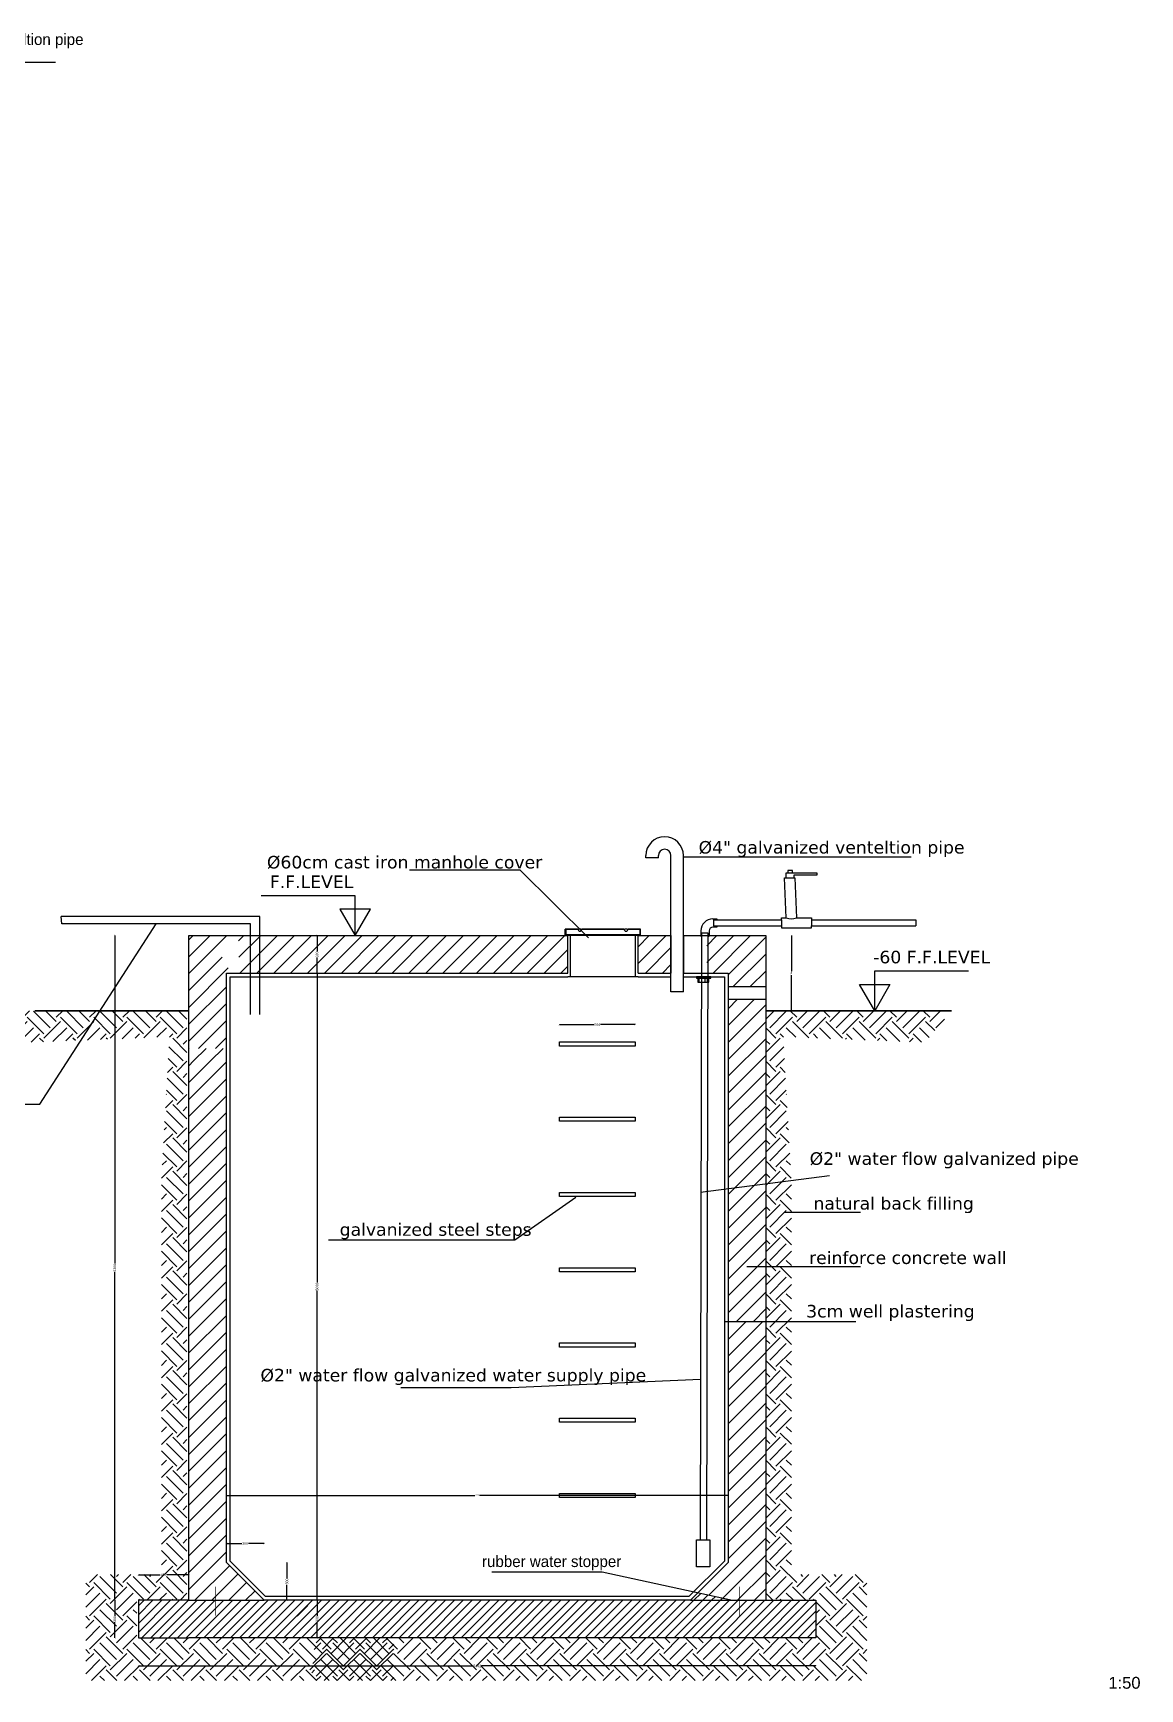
# Model space of a CAD drawing. Header units: millimetres. Extents: x 2969 to 3572, y -1471 to -565.
# Drawn here: x 3055.8 to 3144.1, y -1471.4 to -1339.3 of the extents above; entities that cross this region are included whole.
import ezdxf
from ezdxf.enums import TextEntityAlignment as Align

# ---------------------------------------------------------------- set-up
doc = ezdxf.new("R2010")
doc.units = ezdxf.units.MM
doc.linetypes.add('Hidden', pattern=[71.4375, 47.625, -23.8125])
for name, color, linetype in [('05', 1, 'Continuous'), ('__PD2', 7, 'Continuous'), ('DIM', 4, 'Continuous'), ('H', 8, 'Continuous'), ('HATCH', 8, 'Continuous'), ('SW', 8, 'Continuous'), ('TXT', 7, 'Continuous')]:
    doc.layers.add(name, color=color, linetype=linetype)
doc.layers.add('WALL', color=7, linetype='Continuous', lineweight=35)
doc.styles.add('GENERATED_STYLE_1', font='arial.ttf')
doc.styles.add('ROMANS', font='stylu.ttf')
doc.styles.add('style1-bil', font='arial.ttf')
doc.styles.add('VERDANA', font='verdana.ttf')
doc.dimstyles.new('PLAN DIN', dxfattribs={"dimtxt": 0.1, "dimasz": 0.04, "dimexe": 0.18, "dimexo": 0.0625, "dimgap": 0.04, "dimtad": 0, "dimdec": 0, "dimlfac": 100, "dimzin": 0, "dimdsep": 46, "dimtxsty": 'style1-bil', "dimblk": 'ARCHTICK', "dimcen": 0.09, "dimse1": 1, "dimse2": 1, "dimclrd": 160, "dimclrt": 7, "dimadec": 0, "dimazin": 0, "dimtfac": 1, "dimtdec": 0, "dimtofl": 0, "dimtmove": 2, "dimatfit": 3, "dimfxl": 0.18, "dimtolj": 1, "dimtzin": 0, "dimlwd": 25, "dimarcsym": 0})
doc.dimstyles.new('standard-01', dxfattribs={"dimtxt": 0.2, "dimasz": 0.12, "dimexe": 0.18, "dimexo": 0.0625, "dimgap": 0.04, "dimtad": 0, "dimzin": 0, "dimdsep": 46, "dimtxsty": 'style1-bil', "dimblk": 'ARCHTICK', "dimcen": 0.09, "dimse1": 1, "dimse2": 1, "dimclrd": 160, "dimclrt": 7, "dimadec": 0, "dimazin": 0, "dimtfac": 1, "dimtofl": 0, "dimtmove": 2, "dimatfit": 3, "dimfxl": 1, "dimtolj": 1, "dimtzin": 0, "dimlwd": 25, "dimarcsym": 2})
pattern_1 = [(45, (-140.281, -2003.4866), (-0.6735192, 0.6735192), [])]
pattern_2 = [(45, (-146.281, -2003.4866), (-0.6735192, 0.6735192), [])]
pattern_3 = [(45, (6007.2065, -2007.80595), (-0.35355339, 0.35355339), [])]

# ---------------------------------------------------------------- blocks, each defined once
blk = doc.blocks.new('_ARCHTICK')
at = {"color": 0, "linetype": 'ByBlock', "const_width": 0.15}
blk.add_lwpolyline([(-0.5, -0.5), (0.5, 0.5)], dxfattribs=at)
blk = doc.blocks.new('*D25')
at = {"layer": 'Defpoints', "color": 0, "transparency": 16777216}
for p in [(3071.25, -1461.29), (3074.22, -1464.29), (3076.08, -1464.29)]:
    blk.add_point(p, dxfattribs=at)
at = {"layer": 'DIM', "color": 160, "lineweight": 25, "transparency": 16777216}
for p, q in [((3076.08, -1461.29), (3076.08, -1462.53)), ((3076.08, -1464.29), (3076.08, -1463.05))]:
    blk.add_line(p, q, dxfattribs=at)
at = {"layer": 'DIM', "color": 160, "lineweight": 25, "transparency": 16777216, "xscale": 0.12, "yscale": 0.12, "zscale": 0.12}
for p, rotation in [((3076.08, -1461.29), 90), ((3076.08, -1464.29), 270)]:
    blk.add_blockref('_ARCHTICK', p, dxfattribs=dict(at, rotation=rotation))
at = {"layer": 'DIM', "color": 7, "transparency": 16777216, "insert": (3076.08, -1462.79), "char_height": 0.2, "attachment_point": 5, "rotation": 90, "style": 'style1-bil'}
blk.add_mtext('\\A1;300', dxfattribs=at)
blk = doc.blocks.new('*D26')
at = {"layer": 'Defpoints', "color": 0, "transparency": 16777216}
for p in [(3074.25, -1459.77), (3071.25, -1461.29), (3074.25, -1464.29)]:
    blk.add_point(p, dxfattribs=at)
at = {"layer": 'DIM', "color": 160, "lineweight": 25, "transparency": 16777216}
for p, q in [((3071.25, -1459.77), (3072.49, -1459.77)), ((3074.25, -1459.77), (3073.01, -1459.77))]:
    blk.add_line(p, q, dxfattribs=at)
at = {"layer": 'DIM', "color": 160, "lineweight": 25, "transparency": 16777216, "xscale": 0.12, "yscale": 0.12, "zscale": 0.12, "rotation": 180}
blk.add_blockref('_ARCHTICK', (3071.25, -1459.77), dxfattribs=at)
at = {"layer": 'DIM', "color": 160, "lineweight": 25, "transparency": 16777216, "xscale": 0.12, "yscale": 0.12, "zscale": 0.12}
blk.add_blockref('_ARCHTICK', (3074.25, -1459.77), dxfattribs=at)
at = {"layer": 'DIM', "color": 7, "transparency": 16777216, "insert": (3072.75, -1459.77), "char_height": 0.2, "attachment_point": 5, "style": 'style1-bil'}
blk.add_mtext('\\A1;300', dxfattribs=at)
blk = doc.blocks.new('*D27')
at = {"layer": 'Defpoints', "color": 0, "transparency": 16777216}
for p in [(3064.24, -1462.27), (3064.24, -1464.29), (3068.25, -1464.29)]:
    blk.add_point(p, dxfattribs=at)
at = {"layer": 'DIM', "color": 160, "lineweight": 25, "transparency": 16777216}
for p, q in [((3064.24, -1462.27), (3065.98, -1462.27)), ((3068.25, -1462.27), (3066.51, -1462.27))]:
    blk.add_line(p, q, dxfattribs=at)
at = {"layer": 'DIM', "color": 160, "lineweight": 25, "transparency": 16777216, "xscale": 0.12, "yscale": 0.12, "zscale": 0.12, "rotation": 180}
blk.add_blockref('_ARCHTICK', (3064.24, -1462.27), dxfattribs=at)
at = {"layer": 'DIM', "color": 160, "lineweight": 25, "transparency": 16777216, "xscale": 0.12, "yscale": 0.12, "zscale": 0.12}
blk.add_blockref('_ARCHTICK', (3068.25, -1462.27), dxfattribs=at)
at = {"layer": 'DIM', "color": 7, "transparency": 16777216, "insert": (3066.25, -1462.27), "char_height": 0.2, "attachment_point": 5, "style": 'style1-bil'}
blk.add_mtext('\\A1;402', dxfattribs=at)
blk = doc.blocks.new('*D28')
at = {"layer": 'Defpoints', "color": 0, "transparency": 16777216}
for p in [(3064.24, -1464.29), (3062.35, -1467.29), (3064.24, -1467.29)]:
    blk.add_point(p, dxfattribs=at)
at = {"layer": 'DIM', "color": 160, "lineweight": 25, "transparency": 16777216}
for p, q in [((3062.35, -1464.29), (3062.35, -1465.53)), ((3062.35, -1467.29), (3062.35, -1466.05))]:
    blk.add_line(p, q, dxfattribs=at)
at = {"layer": 'DIM', "color": 160, "lineweight": 25, "transparency": 16777216, "xscale": 0.12, "yscale": 0.12, "zscale": 0.12}
for p, rotation in [((3062.35, -1464.29), 90), ((3062.35, -1467.29), 270)]:
    blk.add_blockref('_ARCHTICK', p, dxfattribs=dict(at, rotation=rotation))
at = {"layer": 'DIM', "color": 7, "transparency": 16777216, "insert": (3062.35, -1465.79), "char_height": 0.2, "attachment_point": 5, "rotation": 90, "style": 'style1-bil'}
blk.add_mtext('\\A1;300', dxfattribs=at)
blk = doc.blocks.new('*D29')
at = {"layer": 'Defpoints', "color": 0, "transparency": 16777216}
for p in [(3068.25, -1411.29), (3062.35, -1464.29), (3066.44, -1464.29)]:
    blk.add_point(p, dxfattribs=at)
at = {"layer": 'DIM', "color": 160, "lineweight": 25, "transparency": 16777216}
for p, q in [((3062.35, -1411.29), (3062.35, -1437.45)), ((3062.35, -1464.29), (3062.35, -1438.13))]:
    blk.add_line(p, q, dxfattribs=at)
at = {"layer": 'DIM', "color": 160, "lineweight": 25, "transparency": 16777216, "xscale": 0.12, "yscale": 0.12, "zscale": 0.12}
for p, rotation in [((3062.35, -1411.29), 90), ((3062.35, -1464.29), 270)]:
    blk.add_blockref('_ARCHTICK', p, dxfattribs=dict(at, rotation=rotation))
at = {"layer": 'DIM', "color": 7, "transparency": 16777216, "insert": (3062.35, -1437.79), "char_height": 0.2, "attachment_point": 5, "rotation": 90, "style": 'style1-bil'}
blk.add_mtext('\\A1;5300', dxfattribs=at)
blk = doc.blocks.new('*D30')
at = {"layer": 'Defpoints', "color": 0, "transparency": 16777216}
for p in [(3078.44, -1411.29), (3078.48, -1414.29), (3078.5, -1414.29)]:
    blk.add_point(p, dxfattribs=at)
at = {"layer": 'DIM', "color": 160, "lineweight": 25, "transparency": 16777216}
for p, q in [((3078.48, -1411.29), (3078.48, -1412.53)), ((3078.48, -1414.29), (3078.48, -1413.05))]:
    blk.add_line(p, q, dxfattribs=at)
at = {"layer": 'DIM', "color": 160, "lineweight": 25, "transparency": 16777216, "xscale": 0.12, "yscale": 0.12, "zscale": 0.12}
for p, rotation in [((3078.48, -1411.29), 90), ((3078.48, -1414.29), 270)]:
    blk.add_blockref('_ARCHTICK', p, dxfattribs=dict(at, rotation=rotation))
at = {"layer": 'DIM', "color": 7, "transparency": 16777216, "insert": (3078.48, -1412.79), "char_height": 0.2, "attachment_point": 5, "rotation": 90, "style": 'style1-bil'}
blk.add_mtext('\\A1;300', dxfattribs=at)
blk = doc.blocks.new('*D31')
at = {"layer": 'Defpoints', "color": 0, "transparency": 16777216}
for p in [(3078.5, -1414.29), (3078.48, -1464.29), (3080.05, -1464.29)]:
    blk.add_point(p, dxfattribs=at)
at = {"layer": 'DIM', "color": 160, "lineweight": 25, "transparency": 16777216}
for p, q in [((3078.48, -1414.29), (3078.48, -1438.95)), ((3078.48, -1464.29), (3078.48, -1439.63))]:
    blk.add_line(p, q, dxfattribs=at)
at = {"layer": 'DIM', "color": 160, "lineweight": 25, "transparency": 16777216, "xscale": 0.12, "yscale": 0.12, "zscale": 0.12}
for p, rotation in [((3078.48, -1414.29), 90), ((3078.48, -1464.29), 270)]:
    blk.add_blockref('_ARCHTICK', p, dxfattribs=dict(at, rotation=rotation))
at = {"layer": 'DIM', "color": 7, "transparency": 16777216, "insert": (3078.48, -1439.29), "char_height": 0.2, "attachment_point": 5, "rotation": 90, "style": 'style1-bil'}
blk.add_mtext('\\A1;5000', dxfattribs=at)
blk = doc.blocks.new('*D60')
at = {"layer": 'Defpoints', "color": 0, "transparency": 16777216}
for p in [(3080.05, -1464.29), (3074.12, -1467.29), (3078.48, -1467.29)]:
    blk.add_point(p, dxfattribs=at)
at = {"layer": 'DIM', "color": 160, "lineweight": 25, "transparency": 16777216}
for p, q in [((3078.48, -1464.29), (3078.48, -1465.53)), ((3078.48, -1467.29), (3078.48, -1466.05))]:
    blk.add_line(p, q, dxfattribs=at)
at = {"layer": 'DIM', "color": 160, "lineweight": 25, "transparency": 16777216, "xscale": 0.12, "yscale": 0.12, "zscale": 0.12}
for p, rotation in [((3078.48, -1464.29), 90), ((3078.48, -1467.29), 270)]:
    blk.add_blockref('_ARCHTICK', p, dxfattribs=dict(at, rotation=rotation))
at = {"layer": 'DIM', "color": 7, "transparency": 16777216, "insert": (3078.48, -1465.79), "char_height": 0.2, "attachment_point": 5, "rotation": 90, "style": 'style1-bil'}
blk.add_mtext('\\A1;300', dxfattribs=at)
blk = doc.blocks.new('*D32')
at = {"layer": 'Defpoints', "color": 0, "transparency": 16777216}
for p in [(3064.24, -1467.29), (3118.25, -1467.29), (3064.24, -1469.53)]:
    blk.add_point(p, dxfattribs=at)
at = {"layer": 'DIM', "color": 160, "lineweight": 25, "transparency": 16777216}
for p, q in [((3064.24, -1469.53), (3090.91, -1469.53)), ((3118.25, -1469.53), (3091.58, -1469.53))]:
    blk.add_line(p, q, dxfattribs=at)
at = {"layer": 'DIM', "color": 160, "lineweight": 25, "transparency": 16777216, "xscale": 0.12, "yscale": 0.12, "zscale": 0.12, "rotation": 180}
blk.add_blockref('_ARCHTICK', (3064.24, -1469.53), dxfattribs=at)
at = {"layer": 'DIM', "color": 160, "lineweight": 25, "transparency": 16777216, "xscale": 0.12, "yscale": 0.12, "zscale": 0.12}
blk.add_blockref('_ARCHTICK', (3118.25, -1469.53), dxfattribs=at)
at = {"layer": 'DIM', "color": 7, "transparency": 16777216, "insert": (3091.25, -1469.53), "char_height": 0.2, "attachment_point": 5, "style": 'style1-bil'}
blk.add_mtext('\\A1;5402', dxfattribs=at)
blk = doc.blocks.new('*D33')
at = {"layer": 'Defpoints', "color": 0, "transparency": 16777216}
for p in [(3097.8, -1418.39), (3097.8, -1419.78), (3103.84, -1419.78)]:
    blk.add_point(p, dxfattribs=at)
at = {"layer": 'DIM', "color": 160, "lineweight": 25, "transparency": 16777216}
for p, q in [((3097.8, -1418.39), (3100.56, -1418.39)), ((3103.84, -1418.39), (3101.08, -1418.39))]:
    blk.add_line(p, q, dxfattribs=at)
at = {"layer": 'DIM', "color": 160, "lineweight": 25, "transparency": 16777216, "xscale": 0.12, "yscale": 0.12, "zscale": 0.12, "rotation": 180}
blk.add_blockref('_ARCHTICK', (3097.8, -1418.39), dxfattribs=at)
at = {"layer": 'DIM', "color": 160, "lineweight": 25, "transparency": 16777216, "xscale": 0.12, "yscale": 0.12, "zscale": 0.12}
blk.add_blockref('_ARCHTICK', (3103.84, -1418.39), dxfattribs=at)
at = {"layer": 'DIM', "color": 7, "transparency": 16777216, "insert": (3100.82, -1418.39), "char_height": 0.2, "attachment_point": 5, "style": 'style1-bil'}
blk.add_mtext('\\A1;604', dxfattribs=at)
blk = doc.blocks.new('*D61')
at = {"layer": 'Defpoints', "color": 0, "transparency": 16777216}
for p in [(3071.25, -1455.93), (3071.25, -1457.89), (3111.25, -1458.97)]:
    blk.add_point(p, dxfattribs=at)
at = {"layer": 'WALL', "color": 160, "lineweight": 25, "transparency": 16777216}
for p, q in [((3071.25, -1455.93), (3091.06, -1455.93)), ((3111.25, -1455.93), (3091.44, -1455.93))]:
    blk.add_line(p, q, dxfattribs=at)
at = {"layer": 'WALL', "color": 160, "lineweight": 25, "transparency": 16777216, "xscale": 0.04, "yscale": 0.04, "zscale": 0.04, "rotation": 180}
blk.add_blockref('_ARCHTICK', (3071.25, -1455.93), dxfattribs=at)
at = {"layer": 'WALL', "color": 160, "lineweight": 25, "transparency": 16777216, "xscale": 0.04, "yscale": 0.04, "zscale": 0.04}
blk.add_blockref('_ARCHTICK', (3111.25, -1455.93), dxfattribs=at)
at = {"layer": 'WALL', "color": 7, "transparency": 16777216, "insert": (3091.25, -1455.93), "char_height": 0.1, "attachment_point": 5, "style": 'style1-bil'}
blk.add_mtext('\\A1;4000', dxfattribs=at)
blk = doc.blocks.new('*D63')
at = {"layer": 'Defpoints', "color": 0, "transparency": 16777216}
for p in [(3114.25, -1411.29), (3114.25, -1417.29), (3116.3, -1417.29)]:
    blk.add_point(p, dxfattribs=at)
at = {"layer": 'WALL', "color": 160, "lineweight": 25, "transparency": 16777216}
for p, q in [((3116.3, -1411.29), (3116.3, -1414.14)), ((3116.3, -1417.29), (3116.3, -1414.44))]:
    blk.add_line(p, q, dxfattribs=at)
at = {"layer": 'WALL', "color": 160, "lineweight": 25, "transparency": 16777216, "xscale": 0.04, "yscale": 0.04, "zscale": 0.04}
for p, rotation in [((3116.3, -1411.29), 90), ((3116.3, -1417.29), 270)]:
    blk.add_blockref('_ARCHTICK', p, dxfattribs=dict(at, rotation=rotation))
at = {"layer": 'WALL', "color": 7, "transparency": 16777216, "insert": (3116.3, -1414.29), "char_height": 0.1, "attachment_point": 5, "rotation": 90, "style": 'style1-bil'}
blk.add_mtext('\\A1;600', dxfattribs=at)

msp = doc.modelspace()

# ---------------------------------------------------------------- hatches: boundary and pattern name
at = {"layer": 'H', "linetype": 'Hidden'}
h = msp.add_hatch(dxfattribs=at)
h.set_pattern_fill('EARTH', color=256, scale=7.5, angle=45, style=0)
h.set_pattern_definition([(135, (378.524, -2007.806), (-2e-16, 2.6516504), [1.875, -1.875]), (135, (379.0212, -2007.3088), (-2e-16, 2.6516504), [1.875, -1.875]), (135, (379.5184, -2006.8116), (-2e-16, 2.6516504), [1.875, -1.875]), (45, (379.5184, -2006.4801), (2.6516504, 4e-16), [1.875, -1.875]), (45, (379.0212, -2005.983), (2.6516504, 4e-16), [1.875, -1.875]), (45, (378.524, -2005.4858), (2.6516504, 4e-16), [1.875, -1.875])])
h.paths.add_polyline_path([(3066.063, -1430.841), (3066.706, -1419.368), (3055.427, -1419.818), (3053.287, -1417.291), (3068.109, -1417.291), (3068.109, -1437.674), (3066.063, -1437.674)])
h.paths.add_polyline_path([(3068.109, -1442.056), (3066.063, -1442.056), (3066.063, -1437.674), (3068.109, -1437.674)])
h.paths.add_polyline_path([(3066.063, -1442.056), (3068.109, -1442.056), (3068.109, -1464.291), (3064.109, -1464.291), (3064.109, -1467.291), (3068.109, -1467.291), (3084.599, -1467.291), (3084.599, -1470.7), (3060.037, -1470.7), (3060.037, -1462.25), (3066.063, -1462.25)])
h = msp.add_hatch(dxfattribs=at)
h.set_pattern_fill('EARTH', color=256, scale=7.5, angle=45, style=0)
h.set_pattern_definition([(45, (5803.8388, -2007.806), (2e-16, 2.6516504), [1.875, -1.875]), (45, (5803.3416, -2007.3088), (2e-16, 2.6516504), [1.875, -1.875]), (45, (5802.8444, -2006.8116), (2e-16, 2.6516504), [1.875, -1.875]), (135, (5802.8444, -2006.4801), (-2.6516504, 4e-16), [1.875, -1.875]), (135, (5803.3416, -2005.983), (-2.6516504, 4e-16), [1.875, -1.875]), (135, (5803.8388, -2005.4858), (-2.6516504, 4e-16), [1.875, -1.875])])
h.paths.add_polyline_path([(3116.3, -1430.841), (3115.657, -1419.368), (3126.936, -1419.818), (3129.076, -1417.291), (3114.254, -1417.291), (3114.254, -1437.674), (3116.3, -1437.674)])
h.paths.add_polyline_path([(3114.254, -1442.056), (3116.3, -1442.056), (3116.3, -1437.674), (3114.254, -1437.674)])
h.paths.add_polyline_path([(3116.3, -1442.056), (3114.254, -1442.056), (3114.254, -1464.291), (3118.254, -1464.291), (3118.254, -1467.291), (3114.254, -1467.291), (3078.358, -1467.291), (3077.985, -1470.7), (3122.326, -1470.7), (3122.326, -1462.25), (3116.3, -1462.25)])
at = {"layer": 'HATCH'}
h = msp.add_hatch(dxfattribs=at)
h.set_pattern_fill('ANSI31', color=256, scale=0.3, style=0)
h.set_pattern_definition(pattern_2)
h.paths.add_polyline_path([(3070.905, -1413.873), (3070.905, -1411.709), (3072.255, -1411.709), (3072.255, -1413.873)], flags=16)
h.paths.add_polyline_path([(3068.254, -1411.291), (3068.254, -1420.291), (3071.254, -1420.291), (3071.254, -1414.291), (3098.474, -1414.291), (3098.474, -1411.791), (3098.274, -1411.791), (3098.274, -1411.291)])
h = msp.add_hatch(dxfattribs=at)
h.set_pattern_fill('ANSI31', color=256, scale=0.3, style=0)
h.set_pattern_definition(pattern_2)
h.paths.add_polyline_path([(3106.694, -1411.291), (3104.274, -1411.291), (3104.274, -1411.791), (3104.074, -1411.791), (3104.074, -1414.291), (3106.694, -1414.291)])
h = msp.add_hatch(dxfattribs=at)
h.set_pattern_fill('ANSI31', color=256, scale=0.3, style=0)
h.set_pattern_definition(pattern_2)
h.paths.add_polyline_path([(3111.254, -1414.291), (3111.254, -1415.369), (3114.254, -1415.369), (3114.254, -1411.291), (3109.614, -1411.291), (3109.614, -1411.353), (3109.545, -1411.353), (3109.545, -1414.291)])
h = msp.add_hatch(dxfattribs=at)
h.set_pattern_fill('ANSI31', color=256, scale=0.3, style=0)
h.set_pattern_definition(pattern_2)
h.paths.add_polyline_path([(3114.254, -1416.369), (3111.254, -1416.369), (3111.254, -1442.056), (3114.254, -1442.056)])
h = msp.add_hatch(dxfattribs=at)
h.set_pattern_fill('ANSI31', color=256, scale=0.3, style=0)
h.set_pattern_definition(pattern_1)
h.paths.add_polyline_path([(3068.254, -1420.291), (3068.254, -1421.291), (3071.254, -1421.291), (3071.254, -1420.291)])
h = msp.add_hatch(dxfattribs=at)
h.set_pattern_fill('ANSI31', color=256, scale=0.3, style=0)
h.set_pattern_definition(pattern_1)
h.paths.add_polyline_path([(3068.254, -1421.291), (3068.254, -1464.291), (3074.216, -1464.291), (3071.254, -1461.291), (3071.254, -1421.291)])
h = msp.add_hatch(dxfattribs=at)
h.set_pattern_fill('ANSI31', color=256, scale=0.3, style=0)
h.set_pattern_definition([(45, (3221.0743, -1456.2507), (-0.673519, 0.673519), [])])
h.paths.add_polyline_path([(3114.254, -1442.056), (3111.254, -1442.056), (3111.254, -1461.291), (3108.852, -1463.693), (3111.592, -1464.291), (3114.254, -1464.291)])
h = msp.add_hatch(dxfattribs=at)
h.set_pattern_fill('ANSI31', color=256, scale=0.3, style=0)
h.set_pattern_definition(pattern_1)
h.paths.add_polyline_path([(3076.905, -1466.873), (3076.905, -1464.709), (3078.255, -1464.709), (3078.255, -1466.873)])
at = {"layer": 'SW'}
h = msp.add_hatch(dxfattribs=at)
h.set_pattern_fill('ANSI31', color=256, scale=4, style=0)
h.set_pattern_definition(pattern_3)
h.paths.add_polyline_path([(3108.852, -1463.693), (3108.254, -1464.291), (3111.592, -1464.291)])
h = msp.add_hatch(dxfattribs=at)
h.set_pattern_fill('ANSI31', color=256, scale=4, style=0)
h.set_pattern_definition(pattern_3)
h.paths.add_polyline_path([(3114.254, -1467.291), (3118.254, -1467.291), (3118.254, -1464.291), (3114.254, -1464.291), (3108.254, -1464.291), (3074.254, -1464.291), (3068.254, -1464.291), (3064.239, -1464.291), (3064.239, -1467.291), (3068.254, -1467.291)])
h.paths.add_polyline_path([(3078.687, -1466.073), (3078.687, -1465.507), (3078.275, -1465.507), (3078.275, -1466.073)], flags=24)

# ---------------------------------------------------------------- linework, layer by layer
at = {"layer": '05'}
for p, q in [((3098.274, -1411.291), (3098.274, -1410.791)), ((3099.274, -1410.791), (3098.274, -1410.791)), ((3102.964, -1410.791), (3099.583, -1410.791)), ((3104.274, -1411.291), (3104.274, -1410.791)), ((3109.669, -1411.096), (3109.169, -1411.096)), ((3068.254, -1411.291), (3098.474, -1411.291)), ((3068.254, -1420.291), (3068.254, -1411.291)), ((3098.474, -1411.291), (3098.274, -1411.291)), ((3098.474, -1414.291), (3098.474, -1411.291)), ((3098.474, -1411.291), (3098.474, -1411.291)), ((3098.675, -1411.291), (3098.474, -1411.291)), ((3104.074, -1414.291), (3104.074, -1411.291)), ((3104.074, -1411.291), (3106.694, -1411.291)), ((3104.074, -1411.291), (3104.074, -1411.291)), ((3104.274, -1411.291), (3104.074, -1411.291)), ((3107.694, -1411.291), (3114.254, -1411.291)), ((3114.254, -1411.291), (3114.254, -1464.291)), ((3071.254, -1414.291), (3098.474, -1414.291)), ((3071.254, -1420.291), (3071.254, -1414.291)), ((3104.074, -1414.291), (3106.694, -1414.291)), ((3107.694, -1414.291), (3111.254, -1414.291)), ((3111.254, -1414.291), (3111.254, -1461.291)), ((3068.254, -1434.291), (3068.254, -1420.291)), ((3071.254, -1461.291), (3071.254, -1420.291)), ((3068.254, -1464.291), (3068.254, -1434.291)), ((3071.254, -1461.291), (3074.254, -1464.291)), ((3071.554, -1461.167), (3074.378, -1463.991)), ((3111.254, -1461.291), (3108.254, -1464.291)), ((3068.254, -1464.291), (3064.239, -1464.291)), ((3064.239, -1464.291), (3064.239, -1467.291)), ((3108.254, -1464.291), (3074.254, -1464.291)), ((3114.254, -1464.291), (3118.254, -1464.291)), ((3118.254, -1464.291), (3118.254, -1467.291)), ((3064.239, -1467.291), (3068.254, -1467.291)), ((3114.254, -1467.291), (3068.254, -1467.291)), ((3118.254, -1467.291), (3114.254, -1467.291))]:
    msp.add_line(p, q, dxfattribs=at)
for points in [[(3103.274, -1410.791), (3104.208, -1410.791), (3104.208, -1411.247), (3098.352, -1411.247), (3098.352, -1410.791), (3099.274, -1410.791)], [(3099.583, -1410.791), (3102.964, -1410.791)]]:
    msp.add_lwpolyline(points, dxfattribs=at)
at = {"layer": '05', "const_width": 0.05}
for points in [[(3070.388, -1463.202), (3070.388, -1465.522)], [(3112.152, -1463.202), (3112.152, -1465.522)]]:
    msp.add_lwpolyline(points, dxfattribs=at)
at = {"layer": '05'}
for centre, radius, start, end in [((3099.429, -1410.791), 0.155, 180, 0), ((3099.439, -1411.084), 0.309, 59.98344, 119.27911), ((3103.119, -1410.791), 0.155, 180, 0), ((3103.121, -1411.084), 0.309, 60.72089, 120.01656)]:
    msp.add_arc(centre, radius, start, end, dxfattribs=at)
at = {"layer": 'H', "linetype": 'Hidden'}
for p, q in [((3125.842, -1405.036), (3107.694, -1405.036)), ((3085.853, -1406.056), (3094.655, -1406.056)), ((3094.655, -1406.056), (3100.111, -1411.47)), ((3056.378, -1424.727), (3065.655, -1410.362)), ((3041.52, -1424.727), (3056.378, -1424.727)), ((3094.261, -1435.557), (3099.12, -1432.146)), ((3115.743, -1433.337), (3121.803, -1433.337)), ((3079.403, -1435.557), (3094.261, -1435.557)), ((3112.754, -1437.674), (3121.803, -1437.674)), ((3110.954, -1442.056), (3121.45, -1442.056)), ((3093.955, -1447.339), (3109.045, -1446.655)), ((3085.153, -1447.339), (3093.955, -1447.339)), ((3092.412, -1462.025), (3101.215, -1462.025)), ((3101.215, -1462.025), (3111.592, -1464.291))]:
    msp.add_line(p, q, dxfattribs=at)
at = {"layer": 'HATCH'}
for p, q in [((3081.516, -1408.114), (3074.033, -1408.114)), ((3081.516, -1411.291), (3081.516, -1408.114)), ((3073.927, -1409.785), (3058.08, -1409.785)), ((3058.13, -1410.362), (3058.08, -1409.785)), ((3073.927, -1417.581), (3073.927, -1409.785)), ((3073.181, -1410.362), (3058.13, -1410.362)), ((3073.181, -1417.581), (3073.181, -1410.362)), ((3122.949, -1417.291), (3122.949, -1414.114)), ((3122.949, -1414.114), (3130.433, -1414.114)), ((3119.325, -1430.451), (3109.045, -1431.776))]:
    msp.add_line(p, q, dxfattribs=at)
for points in [[(3081.516, -1411.291), (3082.729, -1409.191), (3080.304, -1409.191)], [(3122.949, -1417.291), (3121.737, -1415.191), (3124.162, -1415.191)]]:
    msp.add_lwpolyline(points, close=True, dxfattribs=at)
at = {"layer": 'SW'}
for p, q in [((3042.758, -1341.653), (3057.616, -1341.653)), ((3104.694, -1405.098), (3104.694, -1404.913)), ((3105.694, -1405.098), (3104.694, -1405.098)), ((3105.694, -1405.098), (3105.694, -1404.913)), ((3106.694, -1415.775), (3106.694, -1404.913)), ((3107.694, -1415.775), (3107.694, -1404.913)), ((3115.886, -1409.876), (3115.762, -1406.701)), ((3115.762, -1406.701), (3116.586, -1406.701)), ((3115.878, -1406.701), (3115.878, -1406.29)), ((3115.878, -1406.29), (3118.331, -1406.29)), ((3116.379, -1406.112), (3116.024, -1406.112)), ((3116.024, -1406.112), (3116.024, -1406.29)), ((3116.379, -1406.29), (3116.379, -1406.112)), ((3118.331, -1406.477), (3116.484, -1406.477)), ((3116.484, -1406.477), (3116.484, -1406.701)), ((3116.586, -1406.701), (3116.711, -1409.876)), ((3118.331, -1406.29), (3118.331, -1406.477)), ((3115.51, -1409.876), (3115.886, -1409.876)), ((3115.51, -1410.029), (3115.51, -1409.876)), ((3116.711, -1409.876), (3117.912, -1409.876)), ((3117.912, -1409.876), (3117.912, -1410.029)), ((3104.274, -1410.791), (3103.274, -1410.791)), ((3109.045, -1459.529), (3109.169, -1411.096)), ((3109.089, -1410.919), (3109.087, -1411.353)), ((3109.545, -1459.529), (3109.669, -1411.096)), ((3109.739, -1410.919), (3109.739, -1411.353)), ((3110.039, -1409.969), (3110.354, -1409.969)), ((3110.354, -1410.619), (3110.039, -1410.619)), ((3110.078, -1410.029), (3110.417, -1410.029)), ((3110.078, -1410.029), (3110.078, -1410.529)), ((3110.078, -1410.529), (3110.417, -1410.529)), ((3110.354, -1409.969), (3110.354, -1410.029)), ((3110.354, -1410.029), (3115.51, -1410.029)), ((3110.354, -1410.529), (3115.51, -1410.529)), ((3110.354, -1410.529), (3110.354, -1410.619)), ((3115.51, -1410.029), (3115.51, -1410.529)), ((3115.51, -1410.529), (3115.51, -1410.682)), ((3115.51, -1410.682), (3115.886, -1410.682)), ((3115.886, -1410.682), (3117.912, -1410.682)), ((3117.912, -1410.029), (3126.221, -1410.029)), ((3117.912, -1410.029), (3117.912, -1410.529)), ((3117.912, -1410.529), (3126.221, -1410.529)), ((3117.912, -1410.682), (3117.912, -1410.529)), ((3126.221, -1410.029), (3126.221, -1410.529)), ((3104.074, -1411.291), (3098.474, -1411.291)), ((3098.675, -1414.591), (3098.675, -1411.291)), ((3103.873, -1414.591), (3103.873, -1411.291)), ((3106.694, -1411.291), (3106.694, -1414.291)), ((3107.694, -1411.291), (3107.694, -1414.291)), ((3109.087, -1411.353), (3109.169, -1411.353)), ((3109.669, -1411.353), (3109.739, -1411.353)), ((3071.554, -1414.591), (3098.474, -1414.591)), ((3071.554, -1420.291), (3071.554, -1414.591)), ((3104.074, -1414.591), (3098.474, -1414.591)), ((3104.074, -1414.591), (3106.694, -1414.591)), ((3107.694, -1414.591), (3110.954, -1414.591)), ((3108.951, -1415.007), (3108.951, -1414.691)), ((3109.15, -1415.007), (3109.15, -1414.691)), ((3109.42, -1415.007), (3109.42, -1414.691)), ((3109.62, -1415.007), (3109.62, -1414.691)), ((3110.954, -1414.591), (3110.954, -1461.167)), ((3107.694, -1415.775), (3106.694, -1415.775)), ((3111.254, -1415.369), (3114.254, -1415.369)), ((3111.254, -1415.369), (3111.254, -1416.369)), ((3111.254, -1416.369), (3114.254, -1416.369)), ((3114.254, -1415.369), (3114.254, -1416.369)), ((3068.254, -1417.291), (3055.985, -1417.291)), ((3071.554, -1461.167), (3071.554, -1420.291)), ((3110.954, -1461.167), (3108.13, -1463.991)), ((3108.13, -1463.991), (3074.378, -1463.991)), ((3068.254, -1464.291), (3074.254, -1464.291)), ((3108.254, -1464.291), (3114.254, -1464.291))]:
    msp.add_line(p, q, dxfattribs=at)
at = {"layer": 'SW', "const_width": 0.02}
msp.add_lwpolyline([(3108.585, -1414.591), (3110.063, -1414.591)], dxfattribs=at)
at = {"layer": 'SW'}
for points in [[(3108.746, -1414.598), (3108.746, -1414.691), (3109.889, -1414.691), (3109.889, -1414.598)], [(3108.842, -1414.691), (3108.842, -1415.007), (3109.729, -1415.007), (3109.729, -1414.691)], [(3097.802, -1419.777), (3103.838, -1419.777), (3103.838, -1420.102), (3097.802, -1420.102)], [(3097.802, -1425.777), (3103.838, -1425.777), (3103.838, -1426.102), (3097.802, -1426.102)], [(3097.802, -1431.777), (3103.838, -1431.777), (3103.838, -1432.102), (3097.802, -1432.102)], [(3097.802, -1437.777), (3103.838, -1437.777), (3103.838, -1438.102), (3097.802, -1438.102)], [(3097.802, -1443.777), (3103.838, -1443.777), (3103.838, -1444.102), (3097.802, -1444.102)], [(3097.802, -1449.777), (3103.838, -1449.777), (3103.838, -1450.102), (3097.802, -1450.102)], [(3097.802, -1455.777), (3103.838, -1455.777), (3103.838, -1456.102), (3097.802, -1456.102)], [(3108.746, -1459.487), (3109.802, -1459.487), (3109.802, -1461.633), (3108.746, -1461.633)]]:
    msp.add_lwpolyline(points, close=True, dxfattribs=at)
for centre, radius, start, end in [((3106.194, -1404.913), 1.5, 0, 180), ((3106.194, -1404.913), 0.5, 0, 180), ((3116.299, -1408.798), 1.153, 249.06598, 290.93402), ((3110.039, -1410.919), 0.95, 90, 180), ((3110.039, -1410.919), 0.3, 90, 180)]:
    msp.add_arc(centre, radius, start, end, dxfattribs=at)
at = {"layer": 'WALL'}
for p, q in [((3055.985, -1417.291), (3068.254, -1417.291)), ((3114.254, -1417.291), (3129.076, -1417.291))]:
    msp.add_line(p, q, dxfattribs=at)

# ---------------------------------------------------------------- texts
at = {"layer": '__PD2', "color": 7, "insert": (3141.575, -1471.359), "char_height": 0.9428, "width": 9.79707, "attachment_point": 7, "style": 'GENERATED_STYLE_1'}
msp.add_mtext('1:50', dxfattribs=at)
at = {"layer": 'TXT'}
for s, height, style, p in [('%%c4" galvanized venteltion pipe', 0.9, 'ROMANS', (3043.643, -1339.838)), ('%%c4" galvanized venteltion pipe', 1, 'VERDANA', (3108.901, -1404.258)), ('%%c60cm cast iron manhole cover', 1, 'VERDANA', (3074.48, -1405.443)), ('%%c2" water flow galvanized pipe', 1, 'VERDANA', (3117.756, -1429.076)), ('natural back filling', 1, 'VERDANA', (3118.061, -1432.643)), ('galvanized steel steps', 1, 'VERDANA', (3080.282, -1434.732)), ('reinforce concrete wall', 1, 'VERDANA', (3117.711, -1436.981)), ('3cm well plastering', 1, 'VERDANA', (3117.478, -1441.246)), ('%%c2" water flow galvanized water supply pipe', 1, 'VERDANA', (3073.966, -1446.345)), ('rubber water stopper', 0.9, 'ROMANS', (3091.633, -1461.195))]:
    msp.add_text(s, height=height, dxfattribs=dict(at, style=style)).set_placement(p, align=Align.MIDDLE_LEFT)
at = {"layer": 'TXT', "style": 'VERDANA'}
for s, p in [('F.F.LEVEL', (3074.717, -1407.506)), ('-60 F.F.LEVEL', (3122.82, -1413.506))]:
    msp.add_text(s, height=1, dxfattribs=at).set_placement(p)

# ---------------------------------------------------------------- dimensions: what is measured, and where the dimension line sits
at = {"layer": 'DIM'}
for base, p1, p2, picture, middle in [((3062.353, -1464.291), (3068.254, -1411.291), (3066.438, -1464.291), '*D29', (3062.353, -1437.791)), ((3078.48, -1414.291), (3078.443, -1411.291), (3078.497, -1414.291), '*D30', (3078.48, -1412.791)), ((3078.48, -1464.291), (3078.497, -1414.291), (3080.046, -1464.291), '*D31', (3078.48, -1439.291)), ((3076.085, -1464.291), (3071.254, -1461.291), (3074.216, -1464.291), '*D25', (3076.085, -1462.791)), ((3062.353, -1467.291), (3064.239, -1464.291), (3064.239, -1467.291), '*D28', (3062.353, -1465.791)), ((3078.48, -1467.291), (3080.046, -1464.291), (3074.121, -1467.291), '*D60', (3078.48, -1465.791))]:
    dim = msp.add_linear_dim(base=base, p1=p1, p2=p2, angle=90, dimstyle='standard-01', override={"dimdec": 0, "dimlfac": 100}, dxfattribs=at)
    dim.commit()
    dim.dimension.update_dxf_attribs({"geometry": picture, "text_midpoint": middle})
for base, p1, p2, picture, middle in [((3097.802, -1418.39), (3103.838, -1419.777), (3097.802, -1419.777), '*D33', (3100.82, -1418.39)), ((3074.254, -1459.774), (3071.254, -1461.291), (3074.254, -1464.291), '*D26', (3072.754, -1459.774)), ((3064.2386, -1462.2699), (3068.2538, -1464.291), (3064.2386, -1464.291), '*D27', (3066.2462, -1462.2699)), ((3064.2386, -1469.5342), (3118.2538, -1467.291), (3064.2386, -1467.291), '*D32', (3091.2462, -1469.5342))]:
    dim = msp.add_linear_dim(base=base, p1=p1, p2=p2, dimstyle='standard-01', override={"dimdec": 0, "dimlfac": 100}, dxfattribs=at)
    dim.commit()
    dim.dimension.update_dxf_attribs({"geometry": picture, "text_midpoint": middle})
at = {"layer": 'WALL'}
dim = msp.add_linear_dim(base=(3116.303, -1417.291), p1=(3114.254, -1411.291), p2=(3114.254, -1417.291), angle=90, dimstyle='PLAN DIN', dxfattribs=at)
dim.commit()
dim.dimension.update_dxf_attribs({"geometry": '*D63', "text_midpoint": (3116.303, -1414.291)})
dim = msp.add_linear_dim(base=(3071.254, -1455.927), p1=(3111.254, -1458.969), p2=(3071.254, -1457.895), dimstyle='PLAN DIN', dxfattribs=at)
dim.commit()
dim.dimension.update_dxf_attribs({"geometry": '*D61', "text_midpoint": (3091.254, -1455.927)})

doc.saveas('drawing.dxf')
